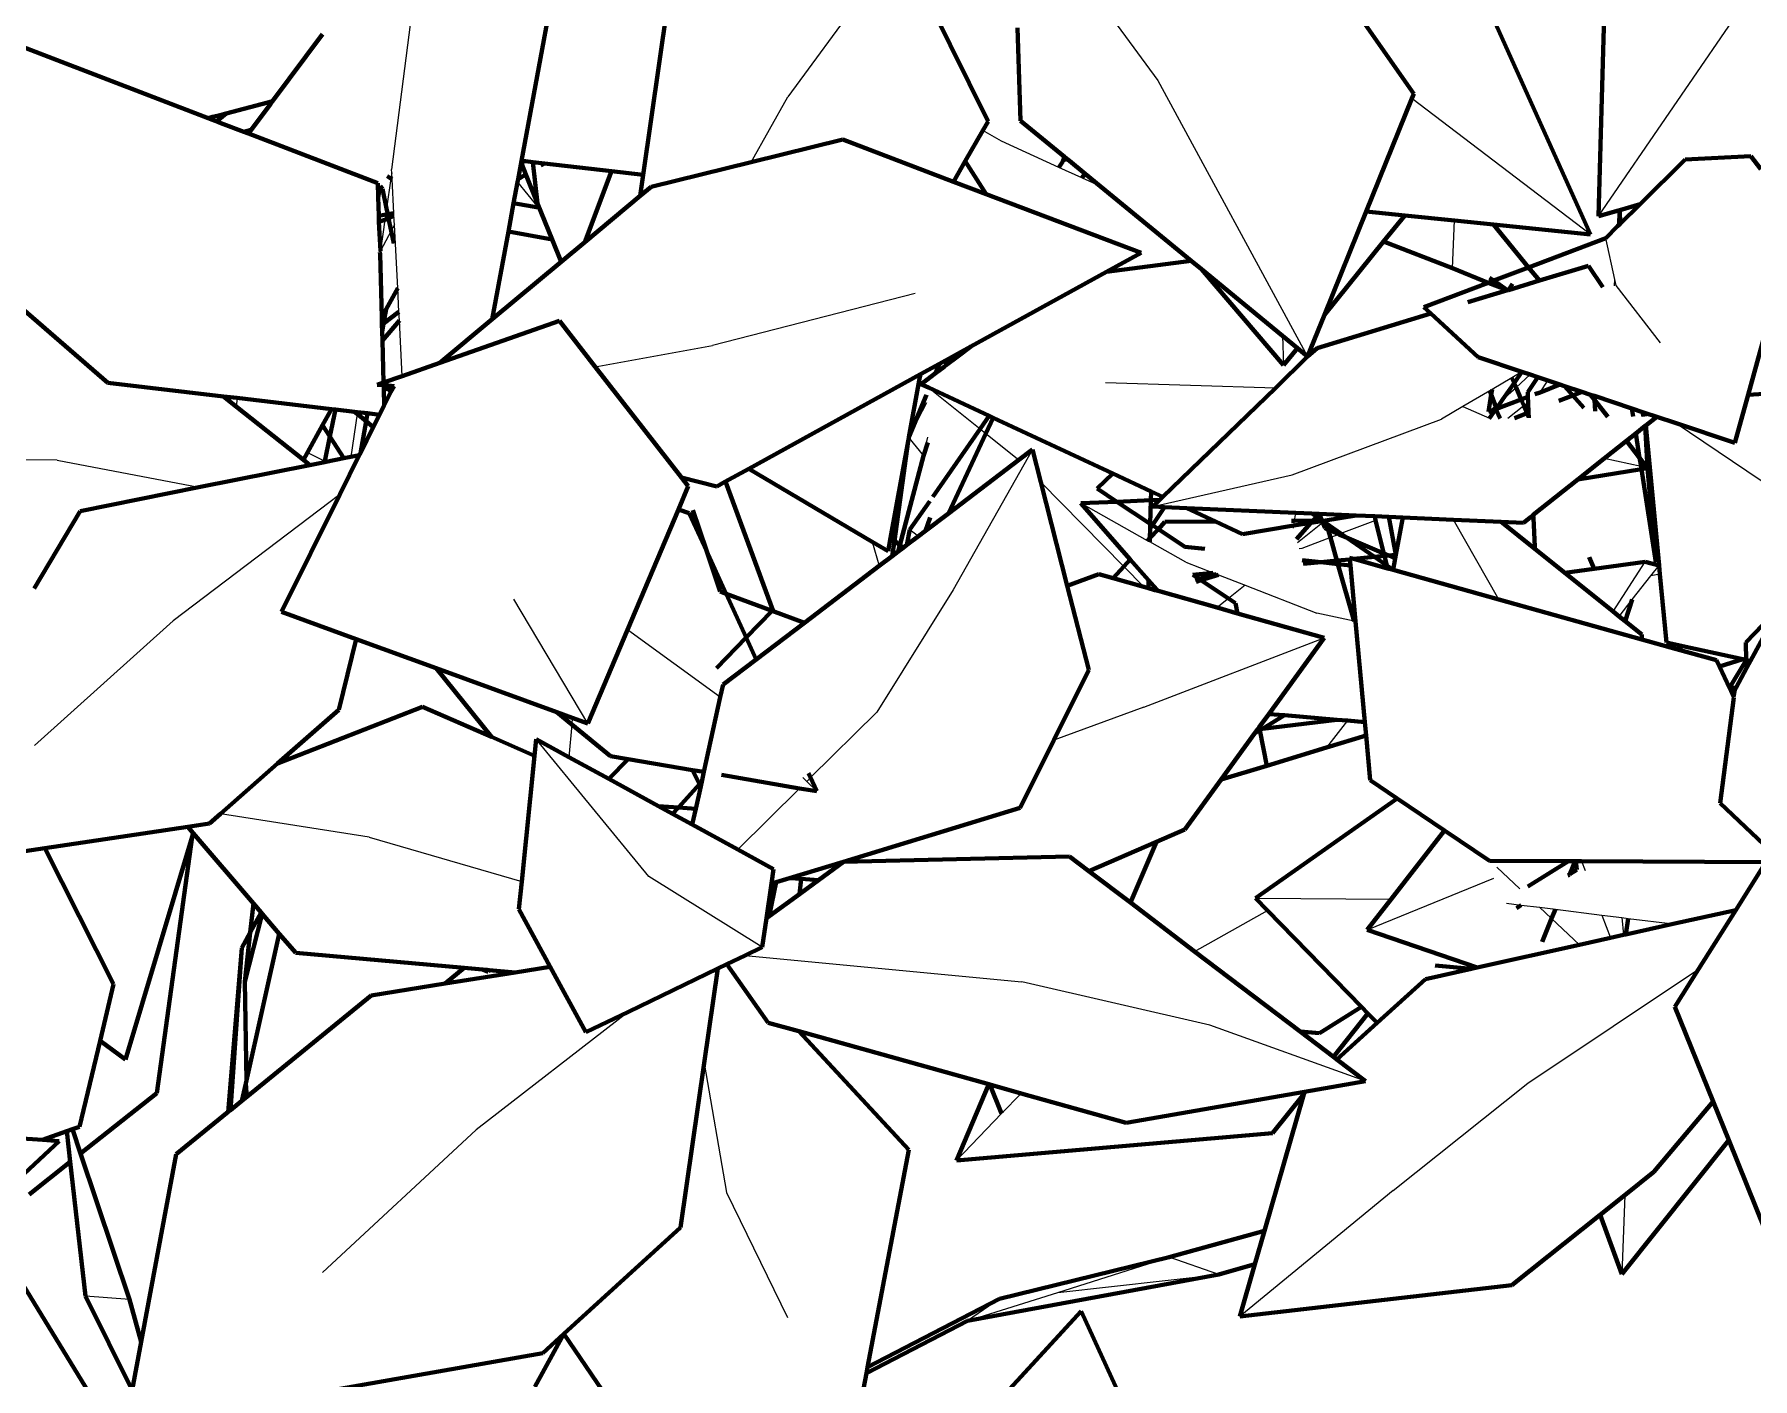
# Model space of a CAD drawing. Header units: millimetres. Extents: x 4307 to 31003, y 2809 to 20009.
# Drawn here: x 7310.8 to 7395.3, y 8309.8 to 8375.9 of the extents above; entities that cross this region are included whole.
import ezdxf

# ---------------------------------------------------------------- set-up
doc = ezdxf.new("R2010")
doc.units = ezdxf.units.MM
doc.layers.add('ProfileEdges', color=7, linetype='Continuous')

msp = doc.modelspace()

# ---------------------------------------------------------------- linework, layer by layer
for p, q in [((7359.978, 8381.981), (7366.061, 8373.663)), ((7351.74, 8378.151), (7347.852, 8372.869)), ((7387.752, 8366.989), (7395.457, 8378.234)), ((7329.402, 8377.572), (7328.342, 8369.291)), ((7366.061, 8373.663), (7373.435, 8360.093)), ((7346.042, 8369.647), (7347.852, 8372.869)), ((7387.363, 8366.091), (7378.571, 8372.782)), ((7319.534, 8371.871), (7319.488, 8371.746)), ((7319.916, 8371.819), (7319.9, 8371.966)), ((7319.943, 8371.572), (7319.916, 8371.819)), ((7358.364, 8370.681), (7357.452, 8371.211)), ((7361.195, 8369.39), (7358.364, 8370.681)), ((7328.351, 8369.127), (7328.342, 8369.291)), ((7362.328, 8368.873), (7361.195, 8369.39)), ((7361.501, 8369.88), (7361.386, 8369.688)), ((7361.707, 8369.711), (7361.386, 8369.688)), ((7328.311, 8368.847), (7328.098, 8367.365)), ((7328.351, 8369.127), (7328.311, 8368.847)), ((7328.367, 8368.812), (7328.351, 8369.127)), ((7328.454, 8367.142), (7328.367, 8368.812)), ((7334.544, 8368.671), (7335.557, 8367.41)), ((7363.232, 8368.461), (7362.328, 8368.873)), ((7328.019, 8366.817), (7327.799, 8365.29)), ((7328.056, 8367.074), (7328.019, 8366.817)), ((7328.098, 8367.365), (7328.056, 8367.074)), ((7328.462, 8366.984), (7328.454, 8367.142)), ((7328.484, 8366.57), (7328.462, 8366.984)), ((7380.573, 8364.438), (7380.671, 8366.779)), ((7388.695, 8366.494), (7388.736, 8367.274)), ((7328.321, 8366.266), (7327.799, 8365.29)), ((7328.484, 8366.57), (7328.321, 8366.266)), ((7328.646, 8363.45), (7328.484, 8366.57)), ((7388.559, 8363.876), (7388.108, 8365.914)), ((7380.573, 8364.438), (7380.572, 8364.409)), ((7328.707, 8362.277), (7328.646, 8363.45)), ((7388.543, 8363.567), (7388.559, 8363.876)), ((7388.625, 8363.576), (7388.559, 8363.876)), ((7390.807, 8360.758), (7388.625, 8363.576)), ((7354.11, 8363.181), (7344.143, 8360.63)), ((7328.729, 8361.854), (7328.707, 8362.277)), ((7328.871, 8359.127), (7328.729, 8361.854)), ((7372.193, 8361.111), (7372.255, 8359.654)), ((7338.371, 8359.583), (7344.143, 8360.63)), ((7355.612, 8359.636), (7355.792, 8359.989)), ((7355.537, 8359.58), (7355.608, 8359.888)), ((7383.988, 8359.33), (7383.492, 8359.038)), ((7383.694, 8358.568), (7384.398, 8359.193)), ((7354.478, 8358.782), (7354.322, 8358.905)), ((7354.766, 8358.554), (7357.31, 8356.529)), ((7371.85, 8358.526), (7363.487, 8358.79)), ((7382.401, 8358.396), (7381.082, 8357.621)), ((7382.512, 8358.462), (7382.401, 8358.396)), ((7383.492, 8359.038), (7382.512, 8358.462)), ((7383.049, 8357.994), (7383.694, 8358.568)), ((7384.737, 8358.2), (7384.89, 8358.322)), ((7384.89, 8358.322), (7385.253, 8358.908)), ((7320.721, 8358.047), (7320.71, 8357.615)), ((7353.812, 8356.119), (7354.686, 8357.827)), ((7381.082, 8357.621), (7380.033, 8357.004)), ((7381.082, 8357.621), (7382.391, 8357.06)), ((7382.335, 8357.36), (7382.679, 8357.665)), ((7382.679, 8357.665), (7383.049, 8357.994)), ((7383.299, 8357.047), (7384.08, 8357.673)), ((7384.08, 8357.673), (7384.292, 8357.843)), ((7326.645, 8357.261), (7326.341, 8355.146)), ((7326.658, 8357.351), (7326.645, 8357.261)), ((7372.678, 8354.27), (7380.033, 8357.004)), ((7398.83, 8351.896), (7391.529, 8356.818)), ((7353.806, 8356.089), (7354.523, 8355.195)), ((7354.523, 8355.195), (7354.738, 8356.124)), ((7357.31, 8356.529), (7357.592, 8356.304)), ((7357.592, 8356.304), (7359.218, 8355.01)), ((7311.885, 8354.988), (7303.379, 8355.024)), ((7311.885, 8354.988), (7318.858, 8353.65)), ((7324.205, 8355.357), (7325.064, 8354.937)), ((7325.064, 8354.937), (7325.131, 8354.904)), ((7359.891, 8355.514), (7355.981, 8348.599)), ((7389.846, 8354.672), (7388.037, 8355.071)), ((7365.815, 8352.701), (7372.678, 8354.27)), ((7390.174, 8354.599), (7389.846, 8354.672)), ((7325.791, 8353.291), (7317.6, 8347.088)), ((7360.301, 8353.908), (7364.389, 8349.751)), ((7365.559, 8351.021), (7362.269, 8352.863)), ((7372.794, 8352.009), (7372.848, 8352.395)), ((7353.862, 8351.568), (7354.276, 8351.248)), ((7372.743, 8351.648), (7372.759, 8351.765)), ((7372.759, 8351.765), (7372.794, 8352.009)), ((7374.174, 8351.907), (7372.942, 8350.916)), ((7374.232, 8351.954), (7374.174, 8351.907)), ((7374.317, 8352.023), (7374.232, 8351.954)), ((7376.776, 8352.021), (7375.071, 8351.371)), ((7382.855, 8348.129), (7380.611, 8352.056)), ((7384.387, 8352.17), (7384.549, 8352.132)), ((7352.001, 8350.974), (7352.35, 8349.785)), ((7365.665, 8350.962), (7365.559, 8351.021)), ((7367.433, 8349.971), (7365.665, 8350.962)), ((7373.153, 8350.639), (7373.022, 8350.624)), ((7374.557, 8351.175), (7373.153, 8350.639)), ((7374.977, 8351.335), (7374.557, 8351.175)), ((7375.071, 8351.371), (7374.977, 8351.335)), ((7384.612, 8350.733), (7383.776, 8351.3)), ((7367.433, 8349.971), (7368.787, 8349.445)), ((7388.469, 8347.537), (7390.053, 8349.98)), ((7390.336, 8349.3), (7390.737, 8349.81)), ((7364.389, 8349.751), (7365.375, 8348.748)), ((7368.787, 8349.445), (7368.958, 8349.378)), ((7368.958, 8349.378), (7369.055, 8349.341)), ((7369.055, 8349.341), (7370.356, 8348.834)), ((7389.417, 8348.131), (7390.336, 8349.3)), ((7390.779, 8349.37), (7390.336, 8349.3)), ((7338, 8342.036), (7334.36, 8348.147)), ((7355.981, 8348.599), (7352.235, 8342.589)), ((7369.544, 8348.18), (7368.985, 8347.73)), ((7370.356, 8348.834), (7369.544, 8348.18)), ((7370.356, 8348.834), (7373.883, 8347.462)), ((7388.764, 8347.301), (7389.417, 8348.131)), ((7375.724, 8347.057), (7373.883, 8347.462)), ((7317.6, 8347.088), (7310.772, 8340.955)), ((7344.526, 8343.322), (7339.951, 8346.64)), ((7375.795, 8347.041), (7375.724, 8347.057)), ((7365.377, 8342.83), (7374.254, 8346.244)), ((7337.236, 8342.314), (7337.209, 8341.989)), ((7352.235, 8342.589), (7348.967, 8339.367)), ((7365.377, 8342.83), (7360.944, 8341.216)), ((7375.395, 8342.173), (7374.364, 8340.842)), ((7337.209, 8341.989), (7337.074, 8340.375)), ((7341.005, 8334.496), (7335.462, 8341.256)), ((7348.431, 8338.839), (7345.383, 8335.834)), ((7348.58, 8339.376), (7348.778, 8339.181)), ((7348.967, 8339.367), (7348.778, 8339.181)), ((7348.778, 8339.181), (7349.275, 8338.695)), ((7327.246, 8336.442), (7319.924, 8337.584)), ((7327.246, 8336.442), (7334.751, 8334.264)), ((7383.88, 8333.897), (7382.743, 8334.965)), ((7386.925, 8335.253), (7387.098, 8334.791)), ((7346.579, 8331.021), (7341.005, 8334.496)), ((7376.372, 8331.882), (7382.6, 8334.421)), ((7370.866, 8333.439), (7377.541, 8333.386)), ((7383.231, 8333.187), (7383.951, 8333.098)), ((7383.951, 8333.098), (7384.849, 8332.986)), ((7385.442, 8332.428), (7384.849, 8332.986)), ((7384.849, 8332.986), (7385.632, 8332.888)), ((7385.632, 8332.888), (7387.917, 8332.604)), ((7367.87, 8330.817), (7371.467, 8332.824)), ((7386.811, 8331.142), (7385.442, 8332.428)), ((7387.917, 8332.604), (7388.337, 8331.482)), ((7387.917, 8332.604), (7388.91, 8332.481)), ((7388.91, 8332.481), (7388.989, 8331.627)), ((7388.91, 8332.481), (7389.222, 8332.442)), ((7389.222, 8332.442), (7391.424, 8332.168)), ((7345.751, 8330.622), (7359.365, 8329.317)), ((7333.051, 8329.908), (7333.101, 8329.81)), ((7384.278, 8324.342), (7392.681, 8329.947)), ((7368.63, 8327.188), (7359.365, 8329.317)), ((7340.003, 8327.851), (7332.505, 8322.04)), ((7376.279, 8324.434), (7368.63, 8327.188)), ((7343.739, 8325.326), (7344.833, 8318.958)), ((7359.33, 8323.833), (7358.374, 8322.838)), ((7377.646, 8319.059), (7384.278, 8324.342)), ((7358.374, 8322.838), (7356.155, 8320.527)), ((7332.505, 8322.04), (7324.945, 8315.021)), ((7344.833, 8318.958), (7347.839, 8312.805)), ((7377.646, 8319.059), (7370.104, 8312.854)), ((7389.049, 8318.831), (7388.898, 8314.93)), ((7361.146, 8314.041), (7366.622, 8315.767)), ((7369.06, 8314.914), (7366.622, 8315.767)), ((7361.146, 8314.041), (7369.06, 8314.914)), ((7315.451, 8313.698), (7313.282, 8313.858)), ((7356.697, 8312.639), (7361.146, 8314.041)), ((7358.262, 8313.723), (7356.697, 8312.639))]:
    msp.add_line(p, q)
at = {"layer": 'ProfileEdges', "lineweight": 211}
for p, q in [((7378.664, 8373.012), (7373.93, 8379.77)), ((7334.737, 8369.719), (7336.312, 8378.251)), ((7341.911, 8377.237), (7340.734, 8369.025)), ((7357.704, 8371.651), (7354.908, 8377.306)), ((7387.363, 8366.091), (7382.455, 8376.983)), ((7388.037, 8376.866), (7387.752, 8366.989)), ((7359.156, 8376.261), (7359.304, 8371.682)), ((7319.313, 8371.813), (7308.741, 8375.857)), ((7324.951, 8375.948), (7322.482, 8372.643)), ((7322.255, 8372.584), (7322.482, 8372.643)), ((7322.482, 8372.643), (7322.38, 8372.507)), ((7376.322, 8367.226), (7378.571, 8372.782)), ((7378.571, 8372.782), (7378.664, 8373.012)), ((7319.313, 8371.813), (7319.534, 8371.871)), ((7319.488, 8371.746), (7319.313, 8371.813)), ((7319.534, 8371.871), (7319.9, 8371.966)), ((7319.715, 8371.659), (7319.916, 8371.819)), ((7319.9, 8371.966), (7320.201, 8372.045)), ((7319.916, 8371.819), (7320.201, 8372.045)), ((7320.201, 8372.045), (7322.255, 8372.584)), ((7322.38, 8372.507), (7321.433, 8371.239)), ((7322.255, 8372.584), (7322.38, 8372.507)), ((7319.715, 8371.659), (7319.488, 8371.746)), ((7319.943, 8371.572), (7319.715, 8371.659)), ((7321.076, 8371.138), (7319.943, 8371.572)), ((7321.076, 8371.138), (7321.433, 8371.239)), ((7321.296, 8371.054), (7321.076, 8371.138)), ((7321.433, 8371.239), (7321.296, 8371.054)), ((7327.664, 8368.619), (7321.296, 8371.054)), ((7356.586, 8369.696), (7357.452, 8371.211)), ((7357.452, 8371.211), (7357.704, 8371.651)), ((7359.304, 8371.682), (7361.463, 8369.911)), ((7350.552, 8370.756), (7346.042, 8369.647)), ((7356.008, 8368.685), (7350.552, 8370.756)), ((7334.57, 8368.815), (7334.737, 8369.719)), ((7334.737, 8369.719), (7334.822, 8369.709)), ((7334.822, 8369.709), (7334.755, 8369.546)), ((7334.755, 8369.546), (7334.957, 8369.046)), ((7334.822, 8369.709), (7335.296, 8369.655)), ((7335.533, 8367.619), (7335.296, 8369.655)), ((7335.296, 8369.655), (7335.864, 8369.589)), ((7335.689, 8369.484), (7335.864, 8369.589)), ((7335.864, 8369.589), (7339.171, 8369.206)), ((7346.042, 8369.647), (7341.116, 8368.436)), ((7356.008, 8368.685), (7356.586, 8369.696)), ((7356.586, 8369.696), (7357.61, 8368.077)), ((7361.386, 8369.688), (7361.195, 8369.39)), ((7361.386, 8369.688), (7361.463, 8369.911)), ((7361.463, 8369.911), (7361.501, 8369.88)), ((7361.501, 8369.88), (7361.707, 8369.711)), ((7361.707, 8369.711), (7362.488, 8369.071)), ((7392.016, 8369.771), (7389.799, 8367.583)), ((7395.252, 8369.944), (7392.016, 8369.771)), ((7395.749, 8369.309), (7395.252, 8369.944)), ((7327.684, 8367.92), (7327.664, 8368.619)), ((7327.781, 8368.46), (7327.684, 8367.92)), ((7327.799, 8368.486), (7327.781, 8368.46)), ((7327.901, 8368.332), (7327.781, 8368.46)), ((7328.121, 8368.964), (7328.311, 8368.847)), ((7328.311, 8368.847), (7328.367, 8368.812)), ((7334.352, 8367.631), (7334.544, 8368.671)), ((7334.544, 8368.671), (7334.57, 8368.815)), ((7334.57, 8368.815), (7334.957, 8369.046)), ((7334.957, 8369.046), (7335.533, 8367.619)), ((7339.171, 8369.206), (7337.85, 8365.716)), ((7339.171, 8369.206), (7340.734, 8369.025)), ((7340.734, 8369.025), (7340.587, 8367.995)), ((7341.116, 8368.436), (7340.587, 8367.995)), ((7357.61, 8368.077), (7356.008, 8368.685)), ((7362.488, 8369.071), (7362.328, 8368.873)), ((7362.488, 8369.071), (7363.232, 8368.461)), ((7363.232, 8368.461), (7367.698, 8364.798)), ((7327.711, 8367.015), (7327.684, 8367.92)), ((7328.098, 8367.365), (7327.901, 8368.332)), ((7334.095, 8366.237), (7334.352, 8367.631)), ((7334.352, 8367.631), (7335.557, 8367.41)), ((7335.557, 8367.41), (7335.533, 8367.619)), ((7335.533, 8367.619), (7336.248, 8365.847)), ((7340.587, 8367.995), (7337.85, 8365.716)), ((7365.234, 8365.183), (7357.61, 8368.077)), ((7388.804, 8367.294), (7389.799, 8367.583)), ((7389.799, 8367.583), (7388.822, 8366.619)), ((7328.056, 8367.074), (7327.711, 8367.015)), ((7327.72, 8366.705), (7327.711, 8367.015)), ((7327.72, 8366.705), (7328.019, 8366.817)), ((7327.799, 8365.29), (7327.72, 8366.705)), ((7328.019, 8366.817), (7328.196, 8366.884)), ((7328.154, 8367.091), (7328.056, 8367.074)), ((7328.154, 8367.091), (7328.098, 8367.365)), ((7328.454, 8367.142), (7328.154, 8367.091)), ((7328.196, 8366.884), (7328.154, 8367.091)), ((7328.196, 8366.884), (7328.462, 8366.984)), ((7328.321, 8366.266), (7328.196, 8366.884)), ((7374.264, 8362.141), (7376.322, 8367.226)), ((7376.322, 8367.226), (7378.213, 8367.031)), ((7377.176, 8365.747), (7378.213, 8367.031)), ((7378.213, 8367.031), (7380.671, 8366.779)), ((7380.671, 8366.779), (7382.582, 8366.582)), ((7387.752, 8366.989), (7388.736, 8367.274)), ((7388.736, 8367.274), (7388.804, 8367.294)), ((7388.804, 8367.294), (7388.822, 8366.619)), ((7328.448, 8365.645), (7328.321, 8366.266)), ((7333.3, 8361.928), (7334.095, 8366.237)), ((7336.248, 8365.847), (7334.095, 8366.237)), ((7382.582, 8366.582), (7384.316, 8364.471)), ((7382.582, 8366.582), (7387.363, 8366.091)), ((7388.108, 8365.914), (7384.316, 8364.471)), ((7388.695, 8366.494), (7388.108, 8365.914)), ((7388.822, 8366.619), (7388.695, 8366.494)), ((7327.799, 8365.29), (7327.764, 8365.223)), ((7327.764, 8365.223), (7327.775, 8365.12)), ((7327.858, 8362.014), (7327.775, 8365.12)), ((7336.248, 8365.847), (7336.69, 8364.751)), ((7337.85, 8365.716), (7336.69, 8364.751)), ((7363.535, 8364.248), (7365.234, 8365.183)), ((7374.264, 8362.141), (7377.176, 8365.747)), ((7380.573, 8364.438), (7377.176, 8365.747)), ((7336.69, 8364.751), (7333.3, 8361.928)), ((7356.858, 8360.575), (7363.535, 8364.248)), ((7363.535, 8364.248), (7367.698, 8364.798)), ((7367.698, 8364.798), (7368.211, 8364.377)), ((7368.211, 8364.377), (7372.255, 8359.654)), ((7368.211, 8364.377), (7372.193, 8361.111)), ((7382.331, 8363.716), (7380.573, 8364.438)), ((7384.316, 8364.471), (7382.599, 8363.818)), ((7384.316, 8364.471), (7384.851, 8363.82)), ((7387.257, 8364.549), (7384.851, 8363.82)), ((7387.963, 8363.502), (7387.257, 8364.549)), ((7328.08, 8362.418), (7328.646, 8363.45)), ((7382.331, 8363.716), (7379.158, 8362.508)), ((7383.277, 8363.343), (7381.326, 8362.753)), ((7382.599, 8363.818), (7382.331, 8363.716)), ((7383.277, 8363.343), (7382.331, 8363.716)), ((7382.599, 8363.818), (7382.391, 8363.963)), ((7383.277, 8363.343), (7382.599, 8363.818)), ((7383.326, 8363.358), (7383.277, 8363.343)), ((7384.851, 8363.82), (7383.326, 8363.358)), ((7383.518, 8363.668), (7383.326, 8363.358)), ((7379.158, 8362.508), (7379.495, 8362.198)), ((7395.117, 8358.198), (7396.535, 8363.311)), ((7310.169, 8362.425), (7314.377, 8358.79)), ((7327.858, 8362.014), (7328.08, 8362.418)), ((7327.869, 8361.653), (7327.858, 8362.014)), ((7327.954, 8361.717), (7327.869, 8361.653)), ((7327.879, 8361.301), (7327.869, 8361.653)), ((7327.879, 8361.301), (7327.954, 8361.717)), ((7327.892, 8360.867), (7328.729, 8361.854)), ((7327.954, 8361.717), (7328.08, 8362.418)), ((7328.707, 8362.277), (7327.954, 8361.717)), ((7333.3, 8361.928), (7330.714, 8359.775)), ((7336.607, 8361.845), (7330.714, 8359.775)), ((7338.371, 8359.583), (7336.607, 8361.845)), ((7373.435, 8360.093), (7374.264, 8362.141)), ((7379.495, 8362.198), (7373.898, 8360.503)), ((7379.495, 8362.198), (7381.837, 8360.046)), ((7327.892, 8360.867), (7327.879, 8361.301)), ((7327.952, 8358.805), (7327.892, 8360.867)), ((7372.193, 8361.111), (7372.939, 8360.5)), ((7355.608, 8359.888), (7355.792, 8359.989)), ((7356.183, 8360.067), (7355.612, 8359.636)), ((7355.792, 8359.989), (7356.24, 8360.236)), ((7356.858, 8360.575), (7356.183, 8360.067)), ((7356.24, 8360.236), (7356.183, 8360.067)), ((7356.24, 8360.236), (7356.858, 8360.575)), ((7373.435, 8360.093), (7371.85, 8358.526)), ((7372.255, 8359.654), (7372.939, 8360.5)), ((7372.939, 8360.5), (7373.435, 8360.093)), ((7373.898, 8360.503), (7373.435, 8360.093)), ((7381.837, 8360.046), (7383.988, 8359.33)), ((7328.871, 8359.127), (7327.952, 8358.805)), ((7330.714, 8359.775), (7328.871, 8359.127)), ((7342.623, 8354.134), (7338.371, 8359.583)), ((7345.935, 8354.566), (7354.378, 8359.211)), ((7354.322, 8358.905), (7354.378, 8359.211)), ((7354.378, 8359.211), (7355.309, 8359.723)), ((7355.118, 8359.264), (7354.478, 8358.782)), ((7355.309, 8359.723), (7355.118, 8359.264)), ((7355.537, 8359.58), (7355.118, 8359.264)), ((7355.309, 8359.723), (7355.608, 8359.888)), ((7355.612, 8359.636), (7355.537, 8359.58)), ((7383.602, 8358.781), (7383.988, 8359.33)), ((7383.988, 8359.33), (7384.398, 8359.193)), ((7384.398, 8359.193), (7384.764, 8359.071)), ((7314.377, 8358.79), (7320.071, 8358.123)), ((7327.952, 8358.805), (7327.629, 8358.691)), ((7327.629, 8358.691), (7327.956, 8358.674)), ((7327.963, 8358.45), (7327.956, 8358.674)), ((7327.956, 8358.674), (7328.039, 8358.67)), ((7327.963, 8358.45), (7328.162, 8358.521)), ((7327.985, 8357.698), (7327.963, 8358.45)), ((7328.308, 8358.347), (7327.985, 8357.698)), ((7328.039, 8358.67), (7328.162, 8358.521)), ((7328.039, 8358.67), (7328.469, 8358.631)), ((7328.162, 8358.521), (7328.469, 8358.631)), ((7328.162, 8358.521), (7328.308, 8358.347)), ((7328.469, 8358.631), (7328.308, 8358.347)), ((7353.812, 8356.119), (7354.322, 8358.905)), ((7354.478, 8358.782), (7354.401, 8358.724)), ((7354.401, 8358.724), (7354.766, 8358.554)), ((7354.766, 8358.554), (7357.752, 8357.164)), ((7371.85, 8358.526), (7366.31, 8353.178)), ((7382.401, 8358.396), (7382.472, 8358.21)), ((7382.512, 8358.462), (7382.472, 8358.21)), ((7383.049, 8357.994), (7383.602, 8358.781)), ((7383.602, 8358.781), (7383.492, 8359.038)), ((7383.694, 8358.568), (7383.602, 8358.781)), ((7383.948, 8357.979), (7383.694, 8358.568)), ((7384.764, 8359.071), (7384.27, 8358.331)), ((7384.27, 8358.331), (7384.28, 8358.107)), ((7384.614, 8358.235), (7384.89, 8358.322)), ((7384.764, 8359.071), (7385.253, 8358.908)), ((7384.89, 8358.322), (7385.85, 8358.709)), ((7385.253, 8358.908), (7385.85, 8358.709)), ((7385.85, 8358.709), (7386.088, 8358.63)), ((7386.088, 8358.63), (7386.491, 8358.171)), ((7386.088, 8358.63), (7386.94, 8358.346)), ((7386.491, 8358.171), (7386.94, 8358.346)), ((7386.94, 8358.346), (7387.363, 8358.206)), ((7398.002, 8358.383), (7395.117, 8358.198)), ((7320.71, 8357.615), (7320.071, 8358.123)), ((7320.071, 8358.123), (7320.721, 8358.047)), ((7324.007, 8354.997), (7320.71, 8357.615)), ((7320.721, 8358.047), (7325.381, 8357.501)), ((7324.949, 8356.713), (7325.381, 8357.501)), ((7325.577, 8357.478), (7325.309, 8356.151)), ((7325.381, 8357.501), (7325.577, 8357.478)), ((7325.577, 8357.478), (7326.512, 8357.368)), ((7327.985, 8357.698), (7327.749, 8357.223)), ((7354.674, 8358.197), (7353.812, 8356.119)), ((7382.472, 8358.21), (7382.335, 8357.36)), ((7382.335, 8357.36), (7382.702, 8357.501)), ((7382.391, 8357.06), (7382.702, 8357.501)), ((7382.472, 8358.21), (7382.679, 8357.665)), ((7382.679, 8357.665), (7382.702, 8357.501)), ((7382.702, 8357.501), (7382.736, 8357.514)), ((7382.702, 8357.501), (7382.915, 8357.042)), ((7382.736, 8357.514), (7383.049, 8357.994)), ((7382.736, 8357.514), (7383.948, 8357.979)), ((7383.948, 8357.979), (7384.28, 8358.107)), ((7384.08, 8357.673), (7383.948, 8357.979)), ((7384.243, 8357.294), (7384.08, 8357.673)), ((7384.28, 8358.107), (7384.292, 8357.843)), ((7384.292, 8357.843), (7384.316, 8357.323)), ((7385.799, 8357.901), (7386.491, 8358.171)), ((7386.491, 8358.171), (7387.033, 8357.554)), ((7387.559, 8357.954), (7387.363, 8358.206)), ((7387.363, 8358.206), (7387.549, 8358.144)), ((7387.559, 8357.954), (7387.549, 8358.144)), ((7387.549, 8358.144), (7389.4, 8357.527)), ((7388.214, 8357.113), (7387.559, 8357.954)), ((7387.589, 8357.398), (7387.559, 8357.954)), ((7389.4, 8357.527), (7389.462, 8357.129)), ((7389.4, 8357.527), (7389.92, 8357.354)), ((7394.463, 8355.84), (7395.117, 8358.198)), ((7324.205, 8355.357), (7324.949, 8356.713)), ((7325.309, 8356.151), (7324.949, 8356.713)), ((7326.512, 8357.368), (7326.645, 8357.261)), ((7326.512, 8357.368), (7326.658, 8357.351)), ((7326.645, 8357.261), (7327.089, 8356.903)), ((7326.658, 8357.351), (7327.159, 8357.292)), ((7326.807, 8355.332), (7327.089, 8356.903)), ((7327.446, 8356.616), (7326.807, 8355.332)), ((7327.089, 8356.903), (7327.159, 8357.292)), ((7327.089, 8356.903), (7327.446, 8356.616)), ((7327.159, 8357.292), (7327.749, 8357.223)), ((7327.749, 8357.223), (7327.446, 8356.616)), ((7357.752, 8357.164), (7357.31, 8356.529)), ((7357.592, 8356.304), (7357.951, 8357.071)), ((7357.752, 8357.164), (7357.951, 8357.071)), ((7357.951, 8357.071), (7363.841, 8354.328)), ((7382.379, 8357.035), (7382.391, 8357.06)), ((7383.621, 8357.052), (7384.243, 8357.294)), ((7384.243, 8357.294), (7384.316, 8357.323)), ((7384.325, 8357.102), (7384.243, 8357.294)), ((7384.316, 8357.323), (7384.325, 8357.102)), ((7384.325, 8357.102), (7384.327, 8357.061)), ((7389.591, 8356.305), (7390.052, 8356.672)), ((7389.972, 8357.136), (7389.92, 8357.354)), ((7389.92, 8357.354), (7390.024, 8357.319)), ((7390.024, 8357.319), (7390.042, 8357.137)), ((7390.024, 8357.319), (7390.618, 8357.121)), ((7390.052, 8356.672), (7390.083, 8356.697)), ((7390.174, 8354.599), (7390.052, 8356.672)), ((7390.083, 8356.697), (7390.618, 8357.121)), ((7390.083, 8356.697), (7390.737, 8349.81)), ((7390.618, 8357.121), (7391.529, 8356.818)), ((7391.529, 8356.818), (7394.463, 8355.84)), ((7325.309, 8356.151), (7325.064, 8354.937)), ((7325.998, 8355.077), (7325.309, 8356.151)), ((7352.906, 8351.172), (7353.776, 8355.926)), ((7353.093, 8351.024), (7353.776, 8355.926)), ((7353.776, 8355.926), (7353.806, 8356.089)), ((7353.806, 8356.089), (7353.812, 8356.119)), ((7354.746, 8355.85), (7354.523, 8355.195)), ((7357.31, 8356.529), (7354.99, 8353.19)), ((7355.751, 8352.369), (7357.592, 8356.304)), ((7388.037, 8355.071), (7389.13, 8355.939)), ((7389.13, 8355.939), (7389.591, 8356.305)), ((7389.778, 8355.107), (7389.13, 8355.939)), ((7389.591, 8356.305), (7389.778, 8355.107)), ((7324.007, 8354.997), (7324.205, 8355.357)), ((7324.327, 8354.743), (7324.007, 8354.997)), ((7325.054, 8354.889), (7324.327, 8354.743)), ((7325.064, 8354.937), (7325.054, 8354.889)), ((7325.131, 8354.904), (7325.054, 8354.889)), ((7325.998, 8355.077), (7325.131, 8354.904)), ((7326.756, 8355.229), (7325.791, 8353.291)), ((7326.341, 8355.146), (7325.998, 8355.077)), ((7326.756, 8355.229), (7326.341, 8355.146)), ((7326.807, 8355.332), (7326.756, 8355.229)), ((7354.523, 8355.195), (7353.368, 8350.805)), ((7359.218, 8355.01), (7355.751, 8352.369)), ((7359.891, 8355.514), (7359.218, 8355.01)), ((7360.301, 8353.908), (7359.891, 8355.514)), ((7386.741, 8354.041), (7388.037, 8355.071)), ((7390.174, 8354.599), (7389.778, 8355.107)), ((7389.778, 8355.107), (7389.846, 8354.672)), ((7324.327, 8354.743), (7318.858, 8353.65)), ((7342.623, 8354.134), (7344.355, 8353.697)), ((7342.949, 8353.715), (7342.623, 8354.134)), ((7344.746, 8353.913), (7345.935, 8354.566)), ((7345.935, 8354.566), (7352.001, 8350.974)), ((7363.841, 8354.328), (7363.07, 8353.589)), ((7363.841, 8354.328), (7365.738, 8353.445)), ((7384.542, 8352.293), (7386.741, 8354.041)), ((7386.741, 8354.041), (7389.865, 8354.549)), ((7389.846, 8354.672), (7389.865, 8354.549)), ((7389.865, 8354.549), (7390.174, 8354.599)), ((7389.865, 8354.549), (7390.579, 8349.973)), ((7390.579, 8349.973), (7390.174, 8354.599)), ((7318.858, 8353.65), (7313.021, 8352.484)), ((7325.791, 8353.291), (7322.919, 8347.52)), ((7342.463, 8352.567), (7342.949, 8353.715)), ((7344.355, 8353.697), (7344.746, 8353.913)), ((7344.799, 8353.88), (7344.746, 8353.913)), ((7347.116, 8347.612), (7344.799, 8353.88)), ((7361.606, 8348.806), (7360.301, 8353.908)), ((7363.07, 8353.589), (7364.052, 8352.94)), ((7365.725, 8353.012), (7365.738, 8353.445)), ((7365.738, 8353.445), (7366.31, 8353.178)), ((7366.31, 8353.178), (7366.157, 8353.03)), ((7313.021, 8352.484), (7310.749, 8348.664)), ((7339.951, 8346.64), (7342.463, 8352.567)), ((7342.996, 8352.385), (7342.463, 8352.567)), ((7343.844, 8350.536), (7342.996, 8352.385)), ((7343.174, 8352.521), (7343.844, 8350.536)), ((7354.834, 8352.966), (7353.862, 8351.568)), ((7355.751, 8352.369), (7354.618, 8351.508)), ((7364.052, 8352.94), (7362.269, 8352.863)), ((7362.269, 8352.863), (7364.708, 8350.097)), ((7365.725, 8353.012), (7364.052, 8352.94)), ((7364.052, 8352.94), (7365.691, 8351.856)), ((7365.691, 8351.856), (7365.725, 8353.012)), ((7366.157, 8353.03), (7365.725, 8353.012)), ((7366.393, 8352.676), (7365.798, 8351.786)), ((7366.157, 8353.03), (7365.815, 8352.701)), ((7365.815, 8352.701), (7366.393, 8352.676)), ((7366.393, 8352.676), (7367.491, 8352.628)), ((7367.491, 8352.628), (7368.899, 8351.972)), ((7367.491, 8352.628), (7372.848, 8352.395)), ((7372.848, 8352.395), (7373.65, 8352.36)), ((7373.65, 8352.36), (7373.985, 8352.345)), ((7373.866, 8352.21), (7373.65, 8352.36)), ((7373.866, 8352.21), (7373.985, 8352.345)), ((7373.985, 8352.345), (7374.01, 8352.344)), ((7374.01, 8352.344), (7374.129, 8352.026)), ((7374.01, 8352.344), (7375.829, 8352.265)), ((7353.862, 8351.568), (7353.707, 8350.816)), ((7354.618, 8351.508), (7354.276, 8351.248)), ((7354.618, 8351.508), (7354.859, 8352.165)), ((7365.67, 8351.141), (7365.684, 8351.616)), ((7366.088, 8351.594), (7365.67, 8351.141)), ((7365.684, 8351.616), (7365.691, 8351.856)), ((7365.798, 8351.786), (7365.684, 8351.616)), ((7365.691, 8351.856), (7365.798, 8351.786)), ((7365.798, 8351.786), (7366.088, 8351.594)), ((7366.415, 8351.949), (7366.088, 8351.594)), ((7366.088, 8351.594), (7367.396, 8350.73)), ((7368.899, 8351.972), (7366.415, 8351.949)), ((7368.899, 8351.972), (7370.229, 8351.353)), ((7370.229, 8351.353), (7372.759, 8351.765)), ((7372.794, 8352.009), (7372.645, 8352.007)), ((7372.759, 8351.765), (7373.594, 8351.901)), ((7373.696, 8352.017), (7372.794, 8352.009)), ((7372.891, 8351.103), (7373.594, 8351.901)), ((7373.594, 8351.901), (7373.696, 8352.017)), ((7373.594, 8351.901), (7374.143, 8351.99)), ((7373.696, 8352.017), (7373.866, 8352.21)), ((7374.143, 8351.99), (7373.696, 8352.017)), ((7374.129, 8352.026), (7373.866, 8352.21)), ((7374.129, 8352.026), (7374.143, 8351.99)), ((7374.174, 8351.995), (7374.143, 8351.99)), ((7374.143, 8351.99), (7374.174, 8351.907)), ((7374.317, 8352.023), (7374.174, 8351.995)), ((7374.232, 8351.954), (7374.174, 8351.995)), ((7374.174, 8351.907), (7374.276, 8351.633)), ((7374.362, 8351.864), (7374.232, 8351.954)), ((7374.276, 8351.633), (7374.448, 8351.56)), ((7374.317, 8352.023), (7375.829, 8352.265)), ((7374.362, 8351.864), (7374.317, 8352.023)), ((7374.448, 8351.56), (7374.362, 8351.864)), ((7375.071, 8351.371), (7374.362, 8351.864)), ((7374.557, 8351.175), (7374.448, 8351.56)), ((7374.448, 8351.56), (7374.977, 8351.335)), ((7375.829, 8352.265), (7376.739, 8352.225)), ((7376.776, 8352.021), (7376.739, 8352.225)), ((7376.739, 8352.225), (7377.435, 8352.195)), ((7377.183, 8350.395), (7376.776, 8352.021)), ((7377.435, 8352.195), (7377.781, 8350.328)), ((7377.435, 8352.195), (7378.129, 8352.164)), ((7378.129, 8352.164), (7377.781, 8350.328)), ((7378.129, 8352.164), (7380.611, 8352.056)), ((7380.611, 8352.056), (7382.961, 8351.954)), ((7383.776, 8351.3), (7382.961, 8351.954)), ((7382.961, 8351.954), (7384.055, 8351.906)), ((7384.055, 8351.906), (7384.387, 8352.17)), ((7384.387, 8352.17), (7384.542, 8352.293)), ((7384.542, 8352.293), (7384.549, 8352.132)), ((7384.549, 8352.132), (7384.612, 8350.733)), ((7352.001, 8350.974), (7352.785, 8350.509)), ((7352.785, 8350.509), (7352.906, 8351.172)), ((7352.906, 8351.172), (7353.093, 8351.024)), ((7352.987, 8350.269), (7353.093, 8351.024)), ((7353.093, 8351.024), (7353.368, 8350.805)), ((7353.368, 8350.805), (7353.287, 8350.497)), ((7353.527, 8350.68), (7353.287, 8350.497)), ((7353.368, 8350.805), (7353.527, 8350.68)), ((7353.707, 8350.816), (7353.527, 8350.68)), ((7354.276, 8351.248), (7353.707, 8350.816)), ((7365.67, 8351.141), (7365.559, 8351.021)), ((7365.665, 8350.962), (7365.67, 8351.141)), ((7367.396, 8350.73), (7368.379, 8350.618)), ((7374.878, 8350.043), (7374.557, 8351.175)), ((7374.977, 8351.335), (7375.355, 8351.174)), ((7375.355, 8351.174), (7375.071, 8351.371)), ((7375.355, 8351.174), (7377.183, 8350.395)), ((7376.721, 8350.224), (7375.355, 8351.174)), ((7384.617, 8350.626), (7383.776, 8351.3)), ((7384.612, 8350.733), (7384.617, 8350.626)), ((7386.089, 8349.446), (7384.617, 8350.626)), ((7343.844, 8350.536), (7344.525, 8348.522)), ((7344.818, 8348.414), (7343.844, 8350.536)), ((7352.35, 8349.785), (7348.666, 8346.986)), ((7352.987, 8350.269), (7352.35, 8349.785)), ((7353.287, 8350.497), (7352.987, 8350.269)), ((7364.708, 8350.097), (7364.389, 8349.751)), ((7364.708, 8350.097), (7365.61, 8349.074)), ((7373.172, 8350.074), (7374.109, 8349.967)), ((7374.109, 8349.967), (7373.224, 8349.881)), ((7374.878, 8350.043), (7374.109, 8349.967)), ((7374.109, 8349.967), (7374.926, 8349.875)), ((7375.511, 8350.105), (7374.878, 8350.043)), ((7374.926, 8349.875), (7374.878, 8350.043)), ((7374.926, 8349.875), (7375.539, 8349.805)), ((7375.724, 8347.057), (7374.926, 8349.875)), ((7375.706, 8350.124), (7375.504, 8350.18)), ((7375.504, 8350.18), (7375.511, 8350.105)), ((7375.511, 8350.105), (7375.539, 8349.805)), ((7375.539, 8349.805), (7375.795, 8347.041)), ((7376.721, 8350.224), (7375.706, 8350.124)), ((7377.367, 8349.661), (7375.706, 8350.124)), ((7377.214, 8350.272), (7376.721, 8350.224)), ((7377.332, 8349.798), (7376.721, 8350.224)), ((7377.183, 8350.395), (7377.424, 8350.293)), ((7377.214, 8350.272), (7377.183, 8350.395)), ((7377.424, 8350.293), (7377.214, 8350.272)), ((7377.332, 8349.798), (7377.214, 8350.272)), ((7377.64, 8349.584), (7377.332, 8349.798)), ((7377.367, 8349.661), (7377.332, 8349.798)), ((7377.781, 8350.328), (7377.424, 8350.293)), ((7377.424, 8350.293), (7377.748, 8350.155)), ((7377.748, 8350.155), (7377.64, 8349.584)), ((7377.781, 8350.328), (7377.748, 8350.155)), ((7387.537, 8349.641), (7387.293, 8350.209)), ((7390.053, 8349.98), (7387.537, 8349.641)), ((7390.737, 8349.81), (7390.053, 8349.98)), ((7390.737, 8349.81), (7390.779, 8349.37)), ((7363.157, 8349.373), (7361.606, 8348.806)), ((7363.858, 8349.175), (7363.157, 8349.373)), ((7364.389, 8349.751), (7363.858, 8349.175)), ((7365.375, 8348.748), (7363.858, 8349.175)), ((7365.598, 8348.685), (7365.61, 8349.074)), ((7365.61, 8349.074), (7366.013, 8348.617)), ((7368.787, 8349.445), (7367.78, 8349.346)), ((7367.78, 8349.346), (7368.076, 8349.15)), ((7368.076, 8349.15), (7367.894, 8349.103)), ((7367.947, 8349.004), (7368.187, 8349.077)), ((7368.958, 8349.378), (7368.076, 8349.15)), ((7368.076, 8349.15), (7368.187, 8349.077)), ((7368.187, 8349.077), (7369.055, 8349.341)), ((7368.187, 8349.077), (7369.544, 8348.18)), ((7377.64, 8349.584), (7377.367, 8349.661)), ((7382.855, 8348.129), (7377.64, 8349.584)), ((7387.537, 8349.641), (7386.089, 8349.446)), ((7388.469, 8347.537), (7386.089, 8349.446)), ((7390.779, 8349.37), (7391.098, 8346.017)), ((7344.525, 8348.522), (7344.818, 8348.414)), ((7344.818, 8348.414), (7347.079, 8347.575)), ((7345.804, 8346.263), (7344.818, 8348.414)), ((7362.661, 8344.677), (7361.606, 8348.806)), ((7365.598, 8348.685), (7365.375, 8348.748)), ((7365.922, 8348.593), (7365.598, 8348.685)), ((7366.013, 8348.617), (7365.922, 8348.593)), ((7366.071, 8348.552), (7365.922, 8348.593)), ((7366.013, 8348.617), (7366.071, 8348.552)), ((7368.985, 8347.73), (7366.071, 8348.552)), ((7369.544, 8348.18), (7369.893, 8347.949)), ((7389.88, 8346.168), (7382.855, 8348.129)), ((7389.062, 8347.062), (7389.417, 8348.131)), ((7322.919, 8347.52), (7326.596, 8346.183)), ((7345.804, 8346.263), (7347.079, 8347.575)), ((7347.079, 8347.575), (7347.116, 8347.612)), ((7347.079, 8347.575), (7348.666, 8346.986)), ((7369.989, 8347.447), (7368.985, 8347.73)), ((7369.893, 8347.949), (7369.989, 8347.447)), ((7374.254, 8346.244), (7369.989, 8347.447)), ((7388.764, 8347.301), (7388.469, 8347.537)), ((7389.062, 8347.062), (7388.764, 8347.301)), ((7396.667, 8347.74), (7395.006, 8346.018)), ((7396.667, 8347.74), (7395.237, 8345.108)), ((7338, 8342.036), (7339.951, 8346.64)), ((7348.666, 8346.986), (7346.298, 8345.187)), ((7375.795, 8347.041), (7376.253, 8342.101)), ((7389.886, 8346.401), (7389.062, 8347.062)), ((7389.88, 8346.168), (7389.886, 8346.401)), ((7325.74, 8342.697), (7326.596, 8346.183)), ((7326.596, 8346.183), (7330.544, 8344.747)), ((7344.343, 8344.758), (7345.804, 8346.263)), ((7346.298, 8345.187), (7345.804, 8346.263)), ((7371.527, 8342.497), (7374.254, 8346.244)), ((7391.591, 8345.691), (7389.88, 8346.168)), ((7391.098, 8346.017), (7391.9, 8345.841)), ((7391.591, 8345.691), (7391.9, 8345.841)), ((7393.563, 8345.141), (7391.591, 8345.691)), ((7391.9, 8345.841), (7394.862, 8345.191)), ((7395.006, 8346.018), (7395.027, 8345.154)), ((7330.544, 8344.747), (7333.261, 8341.37)), ((7330.544, 8344.747), (7336.471, 8342.592)), ((7346.298, 8345.187), (7344.663, 8343.945)), ((7393.705, 8344.835), (7393.563, 8345.141)), ((7394.862, 8345.191), (7393.705, 8344.835)), ((7394.196, 8343.778), (7393.705, 8344.835)), ((7395.027, 8345.154), (7394.196, 8343.778)), ((7395.059, 8344.78), (7394.523, 8343.794)), ((7394.862, 8345.191), (7395.027, 8345.154)), ((7395.027, 8345.154), (7395.059, 8344.78)), ((7395.027, 8345.154), (7395.237, 8345.108)), ((7395.237, 8345.108), (7395.059, 8344.78)), ((7344.663, 8343.945), (7344.526, 8343.322)), ((7360.944, 8341.216), (7362.661, 8344.677)), ((7344.526, 8343.322), (7343.716, 8339.645)), ((7394.417, 8343.302), (7393.741, 8338.11)), ((7394.196, 8343.778), (7394.523, 8343.794)), ((7394.401, 8343.336), (7394.196, 8343.778)), ((7394.468, 8343.694), (7394.401, 8343.336)), ((7394.423, 8343.35), (7394.401, 8343.336)), ((7394.401, 8343.336), (7394.417, 8343.302)), ((7394.523, 8343.794), (7394.468, 8343.694)), ((7329.867, 8342.858), (7322.733, 8340.054)), ((7322.733, 8340.054), (7325.74, 8342.697)), ((7333.261, 8341.37), (7329.867, 8342.858)), ((7336.471, 8342.592), (7337.209, 8341.989)), ((7336.471, 8342.592), (7337.236, 8342.314)), ((7337.236, 8342.314), (7338, 8342.036)), ((7371.058, 8341.853), (7371.527, 8342.497)), ((7372.301, 8342.432), (7371.208, 8341.767)), ((7371.208, 8341.767), (7374.88, 8342.216)), ((7371.527, 8342.497), (7372.301, 8342.432)), ((7372.301, 8342.432), (7374.88, 8342.216)), ((7374.88, 8342.216), (7375.395, 8342.173)), ((7375.395, 8342.173), (7376.253, 8342.101)), ((7335.38, 8340.442), (7333.261, 8341.37)), ((7337.209, 8341.989), (7339.117, 8340.43)), ((7369.176, 8339.267), (7370.826, 8341.535)), ((7370.826, 8341.535), (7370.975, 8341.738)), ((7371.088, 8341.694), (7370.826, 8341.535)), ((7370.975, 8341.738), (7371.058, 8341.853)), ((7370.975, 8341.738), (7371.077, 8341.751)), ((7371.058, 8341.853), (7371.077, 8341.751)), ((7371.077, 8341.751), (7371.208, 8341.767)), ((7371.077, 8341.751), (7371.088, 8341.694)), ((7371.208, 8341.767), (7371.088, 8341.694)), ((7371.088, 8341.694), (7371.421, 8339.948)), ((7376.315, 8341.434), (7374.364, 8340.842)), ((7376.253, 8342.101), (7376.315, 8341.434)), ((7376.315, 8341.434), (7376.518, 8339.234)), ((7335.462, 8341.256), (7335.38, 8340.442)), ((7337.074, 8340.375), (7335.462, 8341.256)), ((7359.291, 8337.885), (7360.944, 8341.216)), ((7374.364, 8340.842), (7371.421, 8339.948)), ((7319.924, 8337.584), (7322.733, 8340.054)), ((7335.38, 8340.442), (7334.751, 8334.264)), ((7339.039, 8339.301), (7337.074, 8340.375)), ((7339.039, 8339.301), (7339.992, 8340.281)), ((7339.117, 8340.43), (7339.992, 8340.281)), ((7339.992, 8340.281), (7343.153, 8339.741)), ((7343.504, 8339.042), (7343.153, 8339.741)), ((7343.153, 8339.741), (7343.716, 8339.645)), ((7343.716, 8339.645), (7343.609, 8339.158)), ((7371.421, 8339.948), (7369.176, 8339.267)), ((7341.478, 8337.968), (7339.039, 8339.301)), ((7343.504, 8339.042), (7342.46, 8337.899)), ((7343.559, 8338.932), (7343.319, 8337.839)), ((7343.609, 8339.158), (7343.504, 8339.042)), ((7343.559, 8338.932), (7343.504, 8339.042)), ((7343.609, 8339.158), (7343.559, 8338.932)), ((7344.582, 8339.497), (7348.431, 8338.839)), ((7348.431, 8338.839), (7349.275, 8338.695)), ((7348.967, 8339.367), (7348.868, 8339.583)), ((7349.275, 8338.695), (7348.967, 8339.367)), ((7367.393, 8336.817), (7369.176, 8339.267)), ((7376.518, 8339.234), (7377.839, 8338.344)), ((7341.478, 8337.968), (7342.46, 8337.899)), ((7342.175, 8337.587), (7341.478, 8337.968)), ((7377.839, 8338.344), (7370.866, 8333.439)), ((7377.839, 8338.344), (7380.171, 8336.772)), ((7393.741, 8338.11), (7396.829, 8335.194)), ((7318.311, 8336.951), (7319.388, 8337.113)), ((7319.388, 8337.113), (7319.924, 8337.584)), ((7342.46, 8337.899), (7342.175, 8337.587)), ((7343.146, 8337.056), (7342.175, 8337.587)), ((7342.46, 8337.899), (7343.319, 8337.839)), ((7343.319, 8337.839), (7343.146, 8337.056)), ((7350.583, 8335.217), (7359.291, 8337.885)), ((7311.28, 8335.897), (7318.311, 8336.951)), ((7315.245, 8325.497), (7318.528, 8336.454)), ((7316.795, 8323.85), (7318.528, 8336.454)), ((7318.311, 8336.951), (7318.582, 8336.635)), ((7318.528, 8336.454), (7318.582, 8336.635)), ((7318.582, 8336.635), (7321.547, 8333.171)), ((7345.383, 8335.834), (7343.146, 8337.056)), ((7365.991, 8336.209), (7367.393, 8336.817)), ((7380.171, 8336.772), (7377.541, 8333.386)), ((7380.171, 8336.772), (7382.384, 8335.28)), ((7307.94, 8335.397), (7311.28, 8335.897)), ((7314.66, 8329.197), (7311.28, 8335.897)), ((7347.152, 8334.867), (7345.383, 8335.834)), ((7361.717, 8335.486), (7350.583, 8335.217)), ((7362.666, 8334.766), (7361.717, 8335.486)), ((7362.666, 8334.766), (7365.991, 8336.209)), ((7365.991, 8336.209), (7364.71, 8333.215)), ((7347.046, 8334.16), (7347.152, 8334.867)), ((7347.927, 8334.427), (7350.583, 8335.217)), ((7350.583, 8335.217), (7349.355, 8334.322)), ((7364.71, 8333.215), (7362.666, 8334.766)), ((7382.384, 8335.28), (7386.285, 8335.257)), ((7384.281, 8334.008), (7386.285, 8335.257)), ((7386.242, 8334.553), (7386.328, 8334.577)), ((7386.285, 8335.257), (7386.607, 8335.255)), ((7386.345, 8334.618), (7386.328, 8334.577)), ((7386.607, 8335.255), (7386.345, 8334.618)), ((7386.345, 8334.618), (7386.69, 8334.838)), ((7386.607, 8335.255), (7386.634, 8335.255)), ((7386.69, 8334.838), (7386.634, 8335.255)), ((7386.634, 8335.255), (7386.925, 8335.253)), ((7386.925, 8335.253), (7395.988, 8335.205)), ((7395.988, 8335.205), (7394.509, 8332.854)), ((7334.751, 8334.264), (7334.611, 8332.887)), ((7346.792, 8332.454), (7347.046, 8334.16)), ((7347.268, 8334.227), (7346.935, 8332.558)), ((7347.046, 8334.16), (7347.268, 8334.227)), ((7347.268, 8334.227), (7347.927, 8334.427)), ((7347.927, 8334.427), (7348.502, 8334.385)), ((7348.416, 8333.638), (7348.502, 8334.385)), ((7349.355, 8334.322), (7348.416, 8333.638)), ((7348.502, 8334.385), (7349.355, 8334.322)), ((7321.547, 8333.171), (7321.386, 8331.747)), ((7321.547, 8333.171), (7321.926, 8332.729)), ((7334.611, 8332.887), (7336.146, 8330.064)), ((7348.416, 8333.638), (7346.935, 8332.558)), ((7367.87, 8330.817), (7364.71, 8333.215)), ((7370.866, 8333.439), (7371.467, 8332.824)), ((7377.541, 8333.386), (7376.372, 8331.882)), ((7383.717, 8332.949), (7383.951, 8333.098)), ((7385.632, 8332.888), (7385.442, 8332.428)), ((7321.974, 8332.673), (7321.113, 8329.326)), ((7321.386, 8331.747), (7321.926, 8332.729)), ((7321.926, 8332.729), (7321.974, 8332.673)), ((7321.974, 8332.673), (7322.819, 8331.686)), ((7346.579, 8331.021), (7346.792, 8332.454)), ((7346.935, 8332.558), (7346.792, 8332.454)), ((7371.467, 8332.824), (7376.08, 8328.097)), ((7385.442, 8332.428), (7384.974, 8331.291)), ((7389.094, 8331.65), (7389.222, 8332.442)), ((7391.424, 8332.168), (7389.094, 8331.65)), ((7394.509, 8332.854), (7391.424, 8332.168)), ((7394.509, 8332.854), (7392.681, 8329.947)), ((7320.968, 8330.986), (7321.386, 8331.747)), ((7321.386, 8331.747), (7321.113, 8329.326)), ((7322.819, 8331.686), (7321.199, 8324.468)), ((7322.819, 8331.686), (7323.628, 8330.74)), ((7376.372, 8331.882), (7381.776, 8330.023)), ((7388.337, 8331.482), (7386.811, 8331.142)), ((7388.989, 8331.627), (7388.337, 8331.482)), ((7389.094, 8331.65), (7388.989, 8331.627)), ((7320.306, 8322.921), (7320.968, 8330.986)), ((7320.968, 8330.986), (7320.409, 8323.005)), ((7323.628, 8330.74), (7331.918, 8330.008)), ((7344.848, 8330.187), (7345.751, 8330.622)), ((7345.751, 8330.622), (7346.579, 8331.021)), ((7373.071, 8326.869), (7367.87, 8330.817)), ((7386.811, 8331.142), (7381.776, 8330.023)), ((7331.918, 8330.008), (7330.978, 8329.232)), ((7334.422, 8329.787), (7330.978, 8329.232)), ((7331.918, 8330.008), (7332.824, 8329.928)), ((7332.824, 8329.928), (7333.101, 8329.81)), ((7332.824, 8329.928), (7333.051, 8329.908)), ((7333.051, 8329.908), (7333.144, 8329.9)), ((7333.101, 8329.81), (7333.144, 8329.9)), ((7333.144, 8329.9), (7334.422, 8329.787)), ((7336.146, 8330.064), (7334.422, 8329.787)), ((7336.146, 8330.064), (7337.901, 8326.838)), ((7340.003, 8327.851), (7344.409, 8329.975)), ((7343.739, 8325.326), (7344.409, 8329.975)), ((7344.409, 8329.975), (7344.848, 8330.187)), ((7344.848, 8330.187), (7346.889, 8327.309)), ((7381.505, 8329.963), (7379.233, 8329.458)), ((7379.718, 8330.116), (7381.505, 8329.963)), ((7381.776, 8330.023), (7381.505, 8329.963)), ((7392.681, 8329.947), (7391.512, 8328.09)), ((7313.994, 8326.421), (7314.66, 8329.197)), ((7321.199, 8324.468), (7321.113, 8329.326)), ((7327.335, 8328.646), (7321.213, 8323.66)), ((7330.978, 8329.232), (7327.335, 8328.646)), ((7379.233, 8329.458), (7376.858, 8327.3)), ((7337.901, 8326.838), (7340.003, 8327.851)), ((7374.025, 8326.791), (7376.08, 8328.097)), ((7376.08, 8328.097), (7376.407, 8327.762)), ((7391.512, 8328.09), (7393.394, 8323.432)), ((7346.889, 8327.309), (7348.399, 8326.887)), ((7374.705, 8325.629), (7376.407, 8327.762)), ((7376.858, 8327.3), (7374.876, 8325.499)), ((7376.407, 8327.762), (7376.858, 8327.3)), ((7312.98, 8322.192), (7313.994, 8326.421)), ((7313.994, 8326.421), (7315.245, 8325.497)), ((7353.798, 8321.058), (7348.399, 8326.887)), ((7348.399, 8326.887), (7357.738, 8324.278)), ((7373.071, 8326.869), (7374.025, 8326.791)), ((7374.705, 8325.629), (7373.071, 8326.869)), ((7342.572, 8317.235), (7343.739, 8325.326)), ((7374.876, 8325.499), (7374.705, 8325.629)), ((7376.279, 8324.434), (7374.876, 8325.499)), ((7321.199, 8324.468), (7321.166, 8324.32)), ((7373.278, 8323.912), (7376.279, 8324.434)), ((7313.037, 8320.87), (7316.795, 8323.85)), ((7321.166, 8324.32), (7320.974, 8323.465)), ((7321.213, 8323.66), (7320.974, 8323.465)), ((7321.213, 8323.66), (7321.166, 8324.32)), ((7357.738, 8324.278), (7356.155, 8320.527)), ((7357.738, 8324.278), (7357.798, 8324.261)), ((7357.798, 8324.261), (7358.374, 8322.838)), ((7357.798, 8324.261), (7359.33, 8323.833)), ((7359.33, 8323.833), (7364.511, 8322.385)), ((7364.511, 8322.385), (7373.278, 8323.912)), ((7373.246, 8323.801), (7371.314, 8317.07)), ((7371.709, 8321.875), (7373.246, 8323.801)), ((7373.278, 8323.912), (7373.246, 8323.801)), ((7320.306, 8322.921), (7317.744, 8320.834)), ((7320.409, 8323.005), (7320.306, 8322.921)), ((7320.974, 8323.465), (7320.409, 8323.005)), ((7390.473, 8319.969), (7393.394, 8323.432)), ((7393.394, 8323.432), (7394.165, 8321.524)), ((7311.161, 8321.539), (7301.763, 8322.181)), ((7311.161, 8321.539), (7312.352, 8321.967)), ((7312.352, 8321.967), (7312.633, 8322.068)), ((7312.352, 8321.967), (7312.524, 8320.464)), ((7312.633, 8322.068), (7312.98, 8322.192)), ((7313.037, 8320.87), (7312.633, 8322.068)), ((7356.155, 8320.527), (7371.709, 8321.875)), ((7310.274, 8319.887), (7311.982, 8321.483)), ((7311.982, 8321.483), (7311.161, 8321.539)), ((7351.774, 8310.368), (7353.798, 8321.058)), ((7388.898, 8314.93), (7394.165, 8321.524)), ((7394.165, 8321.524), (7396.859, 8314.858)), ((7310.497, 8318.857), (7312.524, 8320.464)), ((7312.524, 8320.464), (7313.282, 8313.858)), ((7315.451, 8313.698), (7313.037, 8320.87)), ((7317.744, 8320.834), (7316.019, 8311.611)), ((7389.049, 8318.831), (7390.473, 8319.969)), ((7387.839, 8317.864), (7389.049, 8318.831)), ((7383.488, 8314.389), (7387.839, 8317.864)), ((7387.839, 8317.864), (7388.898, 8314.93)), ((7336.825, 8311.995), (7342.572, 8317.235)), ((7371.314, 8317.07), (7366.622, 8315.767)), ((7371.314, 8317.07), (7370.845, 8315.436)), ((7366.622, 8315.767), (7358.262, 8313.723)), ((7370.845, 8315.436), (7369.06, 8314.914)), ((7370.845, 8315.436), (7370.104, 8312.854)), ((7318.853, 8300.276), (7309.867, 8314.965)), ((7369.06, 8314.914), (7356.697, 8312.639)), ((7370.104, 8312.854), (7383.488, 8314.389)), ((7313.282, 8313.858), (7315.572, 8309.223)), ((7316.019, 8311.611), (7315.451, 8313.698)), ((7358.262, 8313.723), (7351.774, 8310.368)), ((7362.282, 8313.111), (7351.292, 8301.152)), ((7356.697, 8312.639), (7351.718, 8310.069)), ((7367.063, 8302.734), (7362.282, 8313.111)), ((7335.394, 8309.391), (7336.825, 8311.995)), ((7335.795, 8311.057), (7336.825, 8311.995)), ((7336.825, 8311.995), (7338.981, 8308.824)), ((7316.019, 8311.611), (7315.572, 8309.223)), ((7321.594, 8308.564), (7335.795, 8311.057)), ((7351.139, 8307.01), (7351.718, 8310.069)), ((7351.718, 8310.069), (7351.774, 8310.368))]:
    msp.add_line(p, q, dxfattribs=at)

doc.saveas('drawing.dxf')
